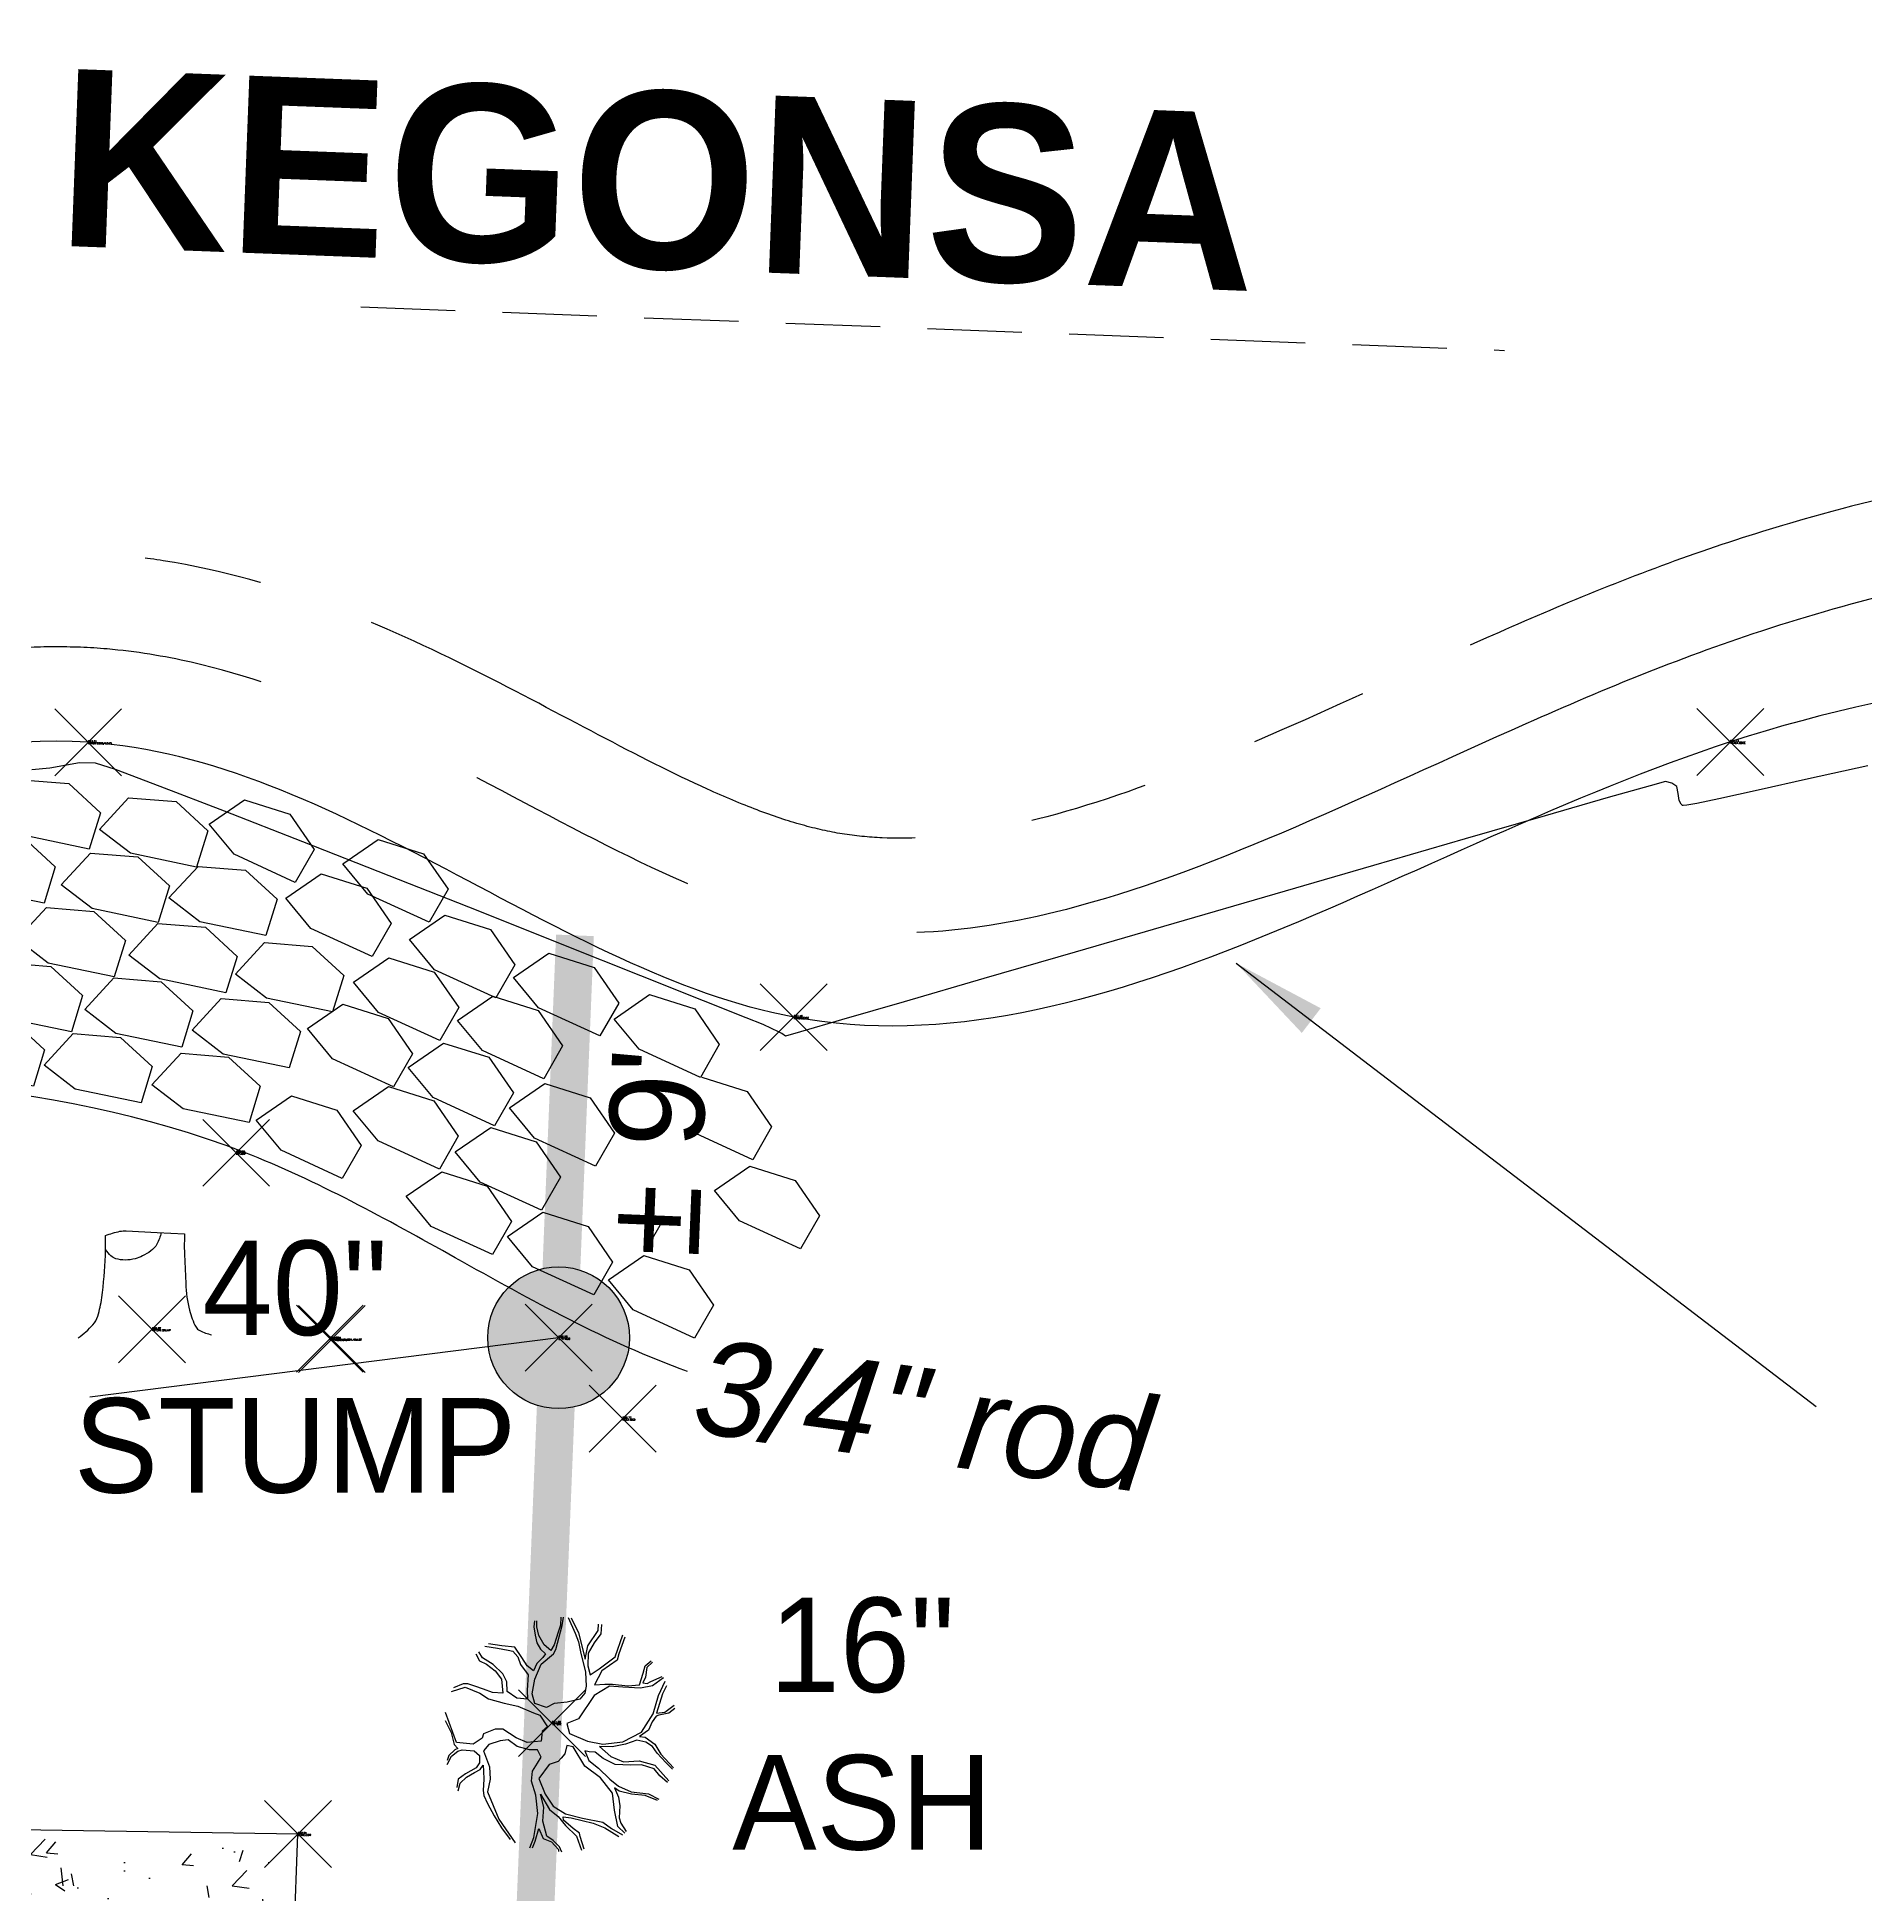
# Model space of a CAD drawing. Header units: feet. Extents: x 855931 to 856750, y 436847 to 437128.
# Drawn here: x 856613.3 to 856651.99, y 436994.18 to 437033.49 of the extents above; entities that cross this region are included whole.
import ezdxf

# ---------------------------------------------------------------- set-up
doc = ezdxf.new("R2010")
doc.units = ezdxf.units.FT
doc.header["$LTSCALE"] = 40
doc.header["$MEASUREMENT"] = 0
doc.linetypes.add('DASHED', pattern=[0.75, 0.5, -0.25])
doc.linetypes.add('PHANTOM', pattern=[2.5, 1.25, -0.25, 0.25, -0.25, 0.25, -0.25])
for name, color, linetype in [('ohw', 5, 'Continuous'), ('points', 7, 'Continuous'), ('rip rap', 7, 'Continuous'), ('Standard', 7, 'Continuous')]:
    doc.layers.add(name, color=color, linetype=linetype)
doc.styles.add('Style1', font='arial.ttf', dxfattribs={"height": 3})
doc.styles.add('Style5', font='counb___.ttf')
doc.dimstyles.get("Standard").update_dxf_attribs({"dimtxt": 0.18, "dimasz": 0.18, "dimexe": 0.18, "dimexo": 0.0625, "dimgap": 0.09, "dimtad": 0, "dimtih": 1, "dimtoh": 1, "dimdec": 4, "dimzin": 0, "dimdsep": 46, "dimtxsty": 'Standard', "dimcen": 0.09, "dimadec": 0, "dimazin": 0, "dimtfac": 1, "dimtdec": 4, "dimtofl": 0, "dimtmove": 0, "dimatfit": 3, "dimfxl": 0, "dimtolj": 1, "dimtzin": 0, "dimarcsym": 0})

# ---------------------------------------------------------------- blocks, each defined once
blk = doc.blocks.new('A$C2DCC2330')
for p, q in [((2.162, 8.435), (2.912, 8.951)), ((2.912, 8.951), (3.871, 8.648)), ((2.69, 7.796), (2.162, 8.435)), ((3.871, 8.648), (4.387, 7.898)), ((0.977, 7.529), (1.726, 8.045)), ((1.726, 8.045), (2.685, 7.742)), ((4.387, 7.898), (3.987, 7.201)), ((4.362, 7.628), (5.111, 8.144)), ((5.111, 8.144), (6.07, 7.841)), ((1.504, 6.89), (0.977, 7.529)), ((2.685, 7.742), (3.202, 6.993)), ((3.987, 7.201), (2.69, 7.796)), ((4.889, 6.989), (4.362, 7.628)), ((6.07, 7.841), (6.587, 7.091)), ((3.176, 6.722), (3.925, 7.238)), ((3.925, 7.238), (4.885, 6.935)), ((6.587, 7.091), (6.186, 6.394)), ((6.49, 6.751), (7.24, 7.268)), ((7.24, 7.268), (8.199, 6.965)), ((0, 6.552), (0.749, 7.068)), ((0.749, 7.068), (1.709, 6.765)), ((2.801, 6.295), (1.504, 6.89)), ((1.709, 6.765), (2.225, 6.015)), ((3.202, 6.993), (2.801, 6.295)), ((3.704, 6.083), (3.176, 6.722)), ((4.885, 6.935), (5.401, 6.186)), ((6.186, 6.394), (4.889, 6.989)), ((7.018, 6.112), (6.49, 6.751)), ((8.199, 6.965), (8.715, 6.215)), ((0.528, 5.913), (0, 6.552)), ((5.44, 5.791), (6.189, 6.307)), ((6.189, 6.307), (7.149, 6.004)), ((1.824, 5.318), (0.528, 5.913)), ((2.225, 6.015), (1.824, 5.318)), ((2.133, 5.729), (2.883, 6.245)), ((2.883, 6.245), (3.842, 5.942)), ((5, 5.488), (3.704, 6.083)), ((3.842, 5.942), (4.358, 5.193)), ((5.401, 6.186), (5, 5.488)), ((8.315, 5.518), (7.018, 6.112)), ((7.149, 6.004), (7.665, 5.255)), ((8.715, 6.215), (8.315, 5.518)), ((2.661, 5.09), (2.133, 5.729)), ((5.968, 5.152), (5.44, 5.791)), ((7.599, 5.009), (8.348, 5.525)), ((8.348, 5.525), (9.307, 5.222)), ((0.968, 4.811), (1.717, 5.327)), ((1.717, 5.327), (2.677, 5.024)), ((4.358, 5.193), (3.958, 4.495)), ((4.275, 4.873), (5.024, 5.389)), ((5.024, 5.389), (5.984, 5.086)), ((7.264, 4.557), (5.968, 5.152)), ((7.665, 5.255), (7.264, 4.557)), ((9.307, 5.222), (9.824, 4.473)), ((1.496, 4.172), (0.968, 4.811)), ((3.958, 4.495), (2.661, 5.09)), ((2.677, 5.024), (3.193, 4.274)), ((4.802, 4.234), (4.275, 4.873)), ((5.984, 5.086), (6.5, 4.337)), ((8.126, 4.37), (7.599, 5.009)), ((3.13, 3.942), (3.879, 4.459)), ((3.879, 4.459), (4.839, 4.155)), ((6.5, 4.337), (6.099, 3.639)), ((6.503, 4.02), (7.252, 4.537)), ((7.252, 4.537), (8.211, 4.233)), ((9.423, 3.775), (8.126, 4.37)), ((9.824, 4.473), (9.423, 3.775)), ((2.793, 3.577), (1.496, 4.172)), ((3.193, 4.274), (2.793, 3.577)), ((3.658, 3.303), (3.13, 3.942)), ((6.099, 3.639), (4.802, 4.234)), ((4.839, 4.155), (5.355, 3.406)), ((7.03, 3.381), (6.503, 4.02)), ((8.211, 4.233), (8.728, 3.484)), ((5.337, 3.102), (6.087, 3.619)), ((6.087, 3.619), (7.046, 3.315)), ((8.613, 3.122), (9.363, 3.639)), ((9.363, 3.639), (10.322, 3.335)), ((2.092, 3.002), (2.841, 3.519)), ((2.841, 3.519), (3.801, 3.215)), ((4.954, 2.708), (3.658, 3.303)), ((3.801, 3.215), (4.317, 2.466)), ((5.355, 3.406), (4.954, 2.708)), ((8.327, 2.786), (7.03, 3.381)), ((7.046, 3.315), (7.562, 2.566)), ((8.728, 3.484), (8.327, 2.786)), ((10.322, 3.335), (10.838, 2.586)), ((2.62, 2.363), (2.092, 3.002)), ((5.865, 2.463), (5.337, 3.102)), ((9.141, 2.483), (8.613, 3.122)), ((3.916, 1.768), (2.62, 2.363)), ((4.317, 2.466), (3.916, 1.768)), ((4.233, 2.147), (4.983, 2.663)), ((4.983, 2.663), (5.942, 2.36)), ((7.162, 1.868), (5.865, 2.463)), ((5.942, 2.36), (6.458, 1.61)), ((7.562, 2.566), (7.162, 1.868)), ((7.456, 2.171), (8.205, 2.688)), ((8.205, 2.688), (9.165, 2.384)), ((10.438, 1.888), (9.141, 2.483)), ((9.165, 2.384), (9.681, 1.635)), ((10.838, 2.586), (10.438, 1.888)), ((4.761, 1.508), (4.233, 2.147)), ((7.984, 1.532), (7.456, 2.171)), ((6.458, 1.61), (6.058, 0.913)), ((6.368, 1.234), (7.117, 1.75)), ((7.117, 1.75), (8.077, 1.447)), ((9.681, 1.635), (9.28, 0.937)), ((6.058, 0.913), (4.761, 1.508)), ((6.896, 0.595), (6.368, 1.234)), ((9.28, 0.937), (7.984, 1.532)), ((8.077, 1.447), (8.593, 0.698)), ((8.192, 0), (6.896, 0.595)), ((8.593, 0.698), (8.192, 0))]:
    blk.add_line(p, q)
blk = doc.blocks.new('A$C0A5943FD')
for p, q in [((0, 1.234), (0.749, 1.75)), ((0.749, 1.75), (1.709, 1.447)), ((0.528, 0.595), (0, 1.234)), ((1.709, 1.447), (2.225, 0.698)), ((1.824, 0), (0.528, 0.595)), ((2.225, 0.698), (1.824, 0))]:
    blk.add_line(p, q)
blk = doc.blocks.new('stump')
for points in [[(-0.003122, -0.000363, 0.052613), (-0.002505, 0.000196, 0.106195), (-0.002299, 0.000557, 0.044862), (-0.002127, 0.00134, 0.020074), (-0.001972, 0.003121, 0.011675), (-0.001964, 0.003464, 0.007866), (-0.001972, 0.003974)], [(-0.001972, 0.003974, -0.027668), (-0.001357, 0.004149, -0.067978), (-0.001096, 0.004172), (0.000218, 0.004105), (0.001371, 0.004041)], [(0.000383, 0.004096, -0.082864), (0.000207, 0.003606, -0.111324), (-0.000053, 0.003316, -0.039313), (-0.000405, 0.003106, -0.049197), (-0.000711, 0.00299, -0.066002), (-0.001135, 0.002934, -0.070187), (-0.001533, 0.00299, -0.114859), (-0.00174, 0.003106, -0.075938), (-0.001965, 0.003382)], [(0.001371, 0.004041, 0.004334), (0.001366, 0.003478, 0.008344), (0.001371, 0.003185), (0.001424, 0.001936, 0.046252), (0.001585, 0.000805, 0.069625), (0.001863, 0.000097, 0.149725), (0.002017, -0.00005, 0.058523), (0.00252, -0.000232)]]:
    blk.add_lwpolyline(points, format="xyb")
blk = doc.blocks.new('cg_t10')
for points in [[(-0.028, 0.1206), (-0.0285, 0.114), (-0.0271, 0.1053), (-0.0252, 0.0971), (-0.0214, 0.0905), (-0.0161, 0.0854), (-0.019, 0.0818), (-0.0252, 0.0752), (-0.029, 0.0676), (-0.0357, 0.0727), (-0.0414, 0.0818), (-0.0485, 0.0926), (-0.0623, 0.0941), (-0.0766, 0.0961)], [(0.0077, 0.1239), (0.0153, 0.1074), (0.0186, 0.0982), (0.021, 0.0875), (0.0262, 0.066), (0.0267, 0.0513), (0.0253, 0.0441), (0.02, 0.0375), (0.0067, 0.0344), (-0.0071, 0.0329), (-0.0152, 0.0288), (-0.0276, 0.0329), (-0.0304, 0.0431), (-0.0276, 0.0589), (-0.0209, 0.0747), (-0.0076, 0.0854), (-0.0052, 0.09), (0.0015, 0.1155), (0.0029, 0.1242)], [(0, 0.1242), (-0.0004, 0.116), (-0.0028, 0.1084), (-0.0071, 0.0951), (-0.0104, 0.089), (-0.0176, 0.0951), (-0.0233, 0.1048), (-0.0252, 0.114), (-0.0252, 0.1206)], [(0.011, 0.1237), (0.0186, 0.1079), (0.0258, 0.0798), (0.0286, 0.0941), (0.0396, 0.1104), (0.04, 0.117)], [(0.0429, 0.1165), (0.0424, 0.1068), (0.0353, 0.0971), (0.0291, 0.0864), (0.0286, 0.0727), (0.031, 0.0635), (0.0405, 0.0696), (0.0576, 0.0824), (0.0657, 0.1058)], [(0.0676, 0.1033), (0.0614, 0.0854), (0.0595, 0.0788), (0.0434, 0.0676), (0.0358, 0.0528), (0.0467, 0.0533), (0.0548, 0.0533), (0.071, 0.0518), (0.0833, 0.0528), (0.0872, 0.065), (0.0891, 0.0727), (0.0957, 0.0783)], [(-0.0899, 0.0854), (-0.0861, 0.0783), (-0.0785, 0.0747), (-0.0695, 0.0676), (-0.0628, 0.0589), (-0.0614, 0.0441), (-0.0723, 0.0446), (-0.0818, 0.0482), (-0.0909, 0.0513), (-0.0985, 0.0538), (-0.1032, 0.0538), (-0.1137, 0.0497)], [(-0.0804, 0.0936), (-0.0671, 0.0915), (-0.0556, 0.0895), (-0.0509, 0.0885), (-0.0456, 0.0824), (-0.0428, 0.0742), (-0.0347, 0.0635), (-0.0357, 0.0472), (-0.0352, 0.0375), (-0.0466, 0.0385), (-0.0566, 0.0456), (-0.0571, 0.0558), (-0.0614, 0.0645), (-0.0714, 0.0742), (-0.0828, 0.0813), (-0.0866, 0.0875)], [(0.1087, 0.06), (0.0971, 0.0518), (0.0843, 0.0492), (0.0657, 0.0502), (0.0514, 0.0513), (0.0353, 0.0416), (0.0186, 0.0166), (0.0062, 0.012), (0.0091, 0.0013), (0.0281, -0.0069), (0.0443, -0.01), (0.0657, -0.0074), (0.0853, 0.0028), (0.0976, 0.0222), (0.1033, 0.0416), (0.1105, 0.0566)], [(0.0971, 0.0767), (0.091, 0.0711), (0.0895, 0.0609), (0.0867, 0.0548), (0.0914, 0.0543), (0.0952, 0.0564), (0.1071, 0.0614)], [(-0.1155, 0.0457), (-0.1013, 0.0502), (-0.0856, 0.0441), (-0.0766, 0.038), (-0.0599, 0.0334), (-0.0456, 0.0303), (-0.029, 0.0232), (-0.0223, 0.0207), (-0.0142, 0.0084), (-0.0199, 0.0033), (-0.0209, -0.0069), (-0.0209, -0.0069), (-0.0357, -0.0084), (-0.0471, -0.0033), (-0.0614, 0.0059), (-0.0695, 0.0059), (-0.0818, 0.0008), (-0.0833, -0.0038), (-0.0928, -0.01), (-0.1104, -0.0084), (-0.1142, 0.0023), (-0.122, 0.0234)], [(0.1119, 0.0518), (0.1076, 0.0431), (0.1014, 0.0227), (0.11, 0.0237), (0.12, 0.0314)], [(0.1205, 0.0278), (0.1143, 0.0227), (0.1038, 0.0207), (0.101, 0.0196), (0.0967, 0.0135), (0.0929, 0.0048), (0.0833, -0.0018), (0.0891, -0.0028), (0.0995, -0.01), (0.1057, -0.0207), (0.1191, -0.0349)], [(-0.1223, 0.015), (-0.1161, 0.0023), (-0.1128, -0.0105), (-0.109, -0.0145), (-0.1123, -0.0161), (-0.1185, -0.0222), (-0.1204, -0.0273)], [(-0.1204, -0.0314), (-0.1156, -0.0227), (-0.109, -0.0176), (-0.1042, -0.0161), (-0.0918, -0.0171), (-0.0861, -0.0222), (-0.0861, -0.0298), (-0.0894, -0.0349), (-0.1009, -0.0416), (-0.1085, -0.0472), (-0.1099, -0.0559)], [(-0.0327, -0.1198), (-0.0285, -0.1089), (-0.0242, -0.0834), (-0.0266, -0.064), (-0.0309, -0.0492), (-0.0299, -0.0385), (-0.0247, -0.0303), (-0.0209, -0.0237), (-0.0247, -0.0161), (-0.0333, -0.0161), (-0.0461, -0.0125), (-0.0556, -0.0054), (-0.0642, -0.0064), (-0.0761, -0.0105), (-0.0818, -0.0171), (-0.0756, -0.0339), (-0.0747, -0.0472), (-0.0775, -0.0604), (-0.0656, -0.0895), (-0.0482, -0.1145)], [(0.0677, -0.1041), (0.0605, -0.0972), (0.0567, -0.0798), (0.0548, -0.062), (0.0419, -0.0457), (0.0253, -0.0334), (0.0129, -0.013), (0.0062, -0.0115), (0.0043, -0.0202), (0.0005, -0.0247), (-0.0028, -0.0283), (-0.0123, -0.0314), (-0.0233, -0.0462), (-0.0166, -0.063), (-0.008, -0.0757), (0.0048, -0.0839), (0.0229, -0.0885), (0.0443, -0.0926), (0.0538, -0.0992), (0.0651, -0.1058)], [(0.1129, -0.0507), (0.1048, -0.0436), (0.0986, -0.036), (0.0853, -0.0319), (0.0738, -0.0324), (0.0576, -0.0314), (0.0448, -0.0253), (0.0362, -0.0186), (0.03, -0.0181), (0.0253, -0.0171), (0.0296, -0.0273), (0.04, -0.0354), (0.0519, -0.0472), (0.061, -0.0543), (0.0743, -0.0604), (0.0929, -0.0625), (0.1038, -0.0681)], [(0.1181, -0.0365), (0.111, -0.0293), (0.1019, -0.0196), (0.0971, -0.0125), (0.09, -0.0079), (0.0805, -0.0059), (0.0686, -0.01), (0.0543, -0.013), (0.041, -0.0125), (0.0529, -0.0232), (0.0662, -0.0288), (0.0829, -0.0278), (0.0995, -0.0324), (0.1143, -0.0487)], [(-0.1085, -0.0594), (-0.1066, -0.0513), (-0.0999, -0.0451), (-0.0913, -0.04), (-0.0852, -0.037), (-0.0823, -0.0324), (-0.0818, -0.0385), (-0.0814, -0.0472), (-0.0823, -0.0589), (-0.0814, -0.0645), (-0.0775, -0.0727), (-0.0704, -0.0859), (-0.0628, -0.0987), (-0.0537, -0.1109)], [(0.1024, -0.0696), (0.0891, -0.0645), (0.0748, -0.063), (0.0619, -0.0599), (0.0567, -0.0564), (0.061, -0.066), (0.0624, -0.0752), (0.0619, -0.088), (0.0634, -0.0936), (0.0691, -0.1023)], [(0.001, -0.1242), (-0.0014, -0.1186), (-0.008, -0.112), (-0.0147, -0.1074), (-0.019, -0.0916), (-0.018, -0.0768), (-0.0214, -0.063), (-0.0119, -0.0793), (-0.0028, -0.0864), (0.0048, -0.0961), (0.0167, -0.1074), (0.0219, -0.1221)], [(0.0248, -0.1211), (0.0205, -0.1079), (0.0196, -0.1043), (0.0129, -0.0992), (0.0029, -0.0905), (0.0024, -0.087), (0.011, -0.088), (0.0343, -0.0936), (0.0467, -0.0987), (0.0614, -0.1079)], [(-0.0299, -0.1196), (-0.0271, -0.1125), (-0.0233, -0.0992), (-0.0185, -0.1099), (-0.0099, -0.1135), (-0.0023, -0.1216), (-0.0023, -0.1237)]]:
    blk.add_lwpolyline(points)

msp = doc.modelspace()

# ---------------------------------------------------------------- hatches: boundary and pattern name
h = msp.add_hatch(color=256)
edge = h.paths.add_edge_path()
edge.add_arc((856624.33, 437005.971), 1.5, 0, 360)
h = msp.add_hatch()
h.set_pattern_fill('AR-CONC', color=256, scale=0.4, style=0)
h.set_pattern_definition([(50, (0, 0), (2.8690407304, -0.25100854), [0.3, -3.3]), (355, (0, 0), (-0.555005334, 3.008768535), [0.24, -2.64]), (100.4514, (0.239, -0.021), (2.314037527, 2.757758168), [0.25496076, -2.804568448]), (46.1842, (0, 0.8), (4.268964195, -0.662076057), [0.45, -4.95]), (96.6356, (0.3557, 0.745), (3.738650822, 3.896471484), [0.382441152, -4.206852]), (351.1842, (0, 0.8), (3.73864778, 3.896474404), [0.36, -3.96]), (21, (0.4, 0.6), (2.3876282085, -1.6104755627), [0.3, -3.3]), (326, (0.4, 0.6), (0.973261328, 2.90060018), [0.24, -2.64]), (71.4514, (0.599, 0.4658), (3.360890514, 1.290121987), [0.25496076, -2.804568448]), (37.5, (0, 0), (0.0486394213, 1.3315754153), [0, -2.608, 0, -2.68, 0, -2.65]), (7.5, (0, 0), (1.0522781498, 1.5776468475), [0, -1.528, 0, -2.548, 0, -1.01]), (327.5, (-0.892, 0), (2.1352897447, -0.0902194869), [0, -1, 0, -3.12, 0, -4.14]), (317.5, (-1.292, 0), (2.3327446774, 0.4004199293), [0, -1.3, 0, -2.072, 0, -2.94])])
h.paths.add_polyline_path([(856618.069, 436974.889), (856618.815, 436995.469), (856594.44, 436995.827), (856593.902, 436979.119), (856597.386, 436979.007), (856597.204, 436973.363), (856596.205, 436973.395), (856595.025, 436942.151), (856591.185, 436937.928), (856594.572, 436937.7), (856594.57, 436937.673), (856598.605, 436937.419), (856598.603, 436937.325), (856599.877, 436937.197), (856597.763, 436942.12), (856599.299, 436975.227)])
h.paths.add_polyline_path([(856599.472, 436987.638), (856613.903, 436987.638), (856613.903, 436983.034), (856599.472, 436983.034)], flags=24)

# ---------------------------------------------------------------- linework, layer by layer
at = {"linetype": 'DASHED', "ltscale": 0.1}
msp.add_line((856620.145, 437027.785), (856644.348, 437026.865), dxfattribs=at)
for p, q in [((856621.177, 437014.398), (856621.926, 437014.914)), ((856621.926, 437014.914), (856622.886, 437014.611)), ((856622.886, 437014.611), (856623.402, 437013.861)), ((856619.991, 437013.492), (856620.741, 437014.009)), ((856620.741, 437014.009), (856621.7, 437013.705)), ((856621.705, 437013.759), (856621.177, 437014.398)), ((856623.377, 437013.591), (856624.126, 437014.107)), ((856624.126, 437014.107), (856625.085, 437013.804)), ((856621.7, 437013.705), (856622.216, 437012.956)), ((856623.001, 437013.164), (856621.705, 437013.759)), ((856623.402, 437013.861), (856623.001, 437013.164)), ((856625.085, 437013.804), (856625.602, 437013.054)), ((856620.519, 437012.853), (856619.991, 437013.492)), ((856623.904, 437012.952), (856623.377, 437013.591)), ((856625.505, 437012.714), (856626.255, 437013.231)), ((856626.255, 437013.231), (856627.214, 437012.928)), ((856619.015, 437012.515), (856619.764, 437013.031)), ((856619.764, 437013.031), (856620.724, 437012.728)), ((856621.816, 437012.258), (856620.519, 437012.853)), ((856622.216, 437012.956), (856621.816, 437012.258)), ((856622.191, 437012.685), (856622.94, 437013.202)), ((856622.94, 437013.202), (856623.9, 437012.898)), ((856623.9, 437012.898), (856624.416, 437012.149)), ((856625.201, 437012.357), (856623.904, 437012.952)), ((856625.602, 437013.054), (856625.201, 437012.357)), ((856627.214, 437012.928), (856627.73, 437012.178)), ((856619.543, 437011.876), (856619.015, 437012.515)), ((856620.724, 437012.728), (856621.24, 437011.978)), ((856622.719, 437012.046), (856622.191, 437012.685)), ((856626.033, 437012.076), (856625.505, 437012.714)), ((856621.148, 437011.692), (856621.898, 437012.208)), ((856621.898, 437012.208), (856622.857, 437011.905)), ((856624.015, 437011.451), (856622.719, 437012.046)), ((856624.416, 437012.149), (856624.015, 437011.451)), ((856627.33, 437011.481), (856626.033, 437012.076)), ((856627.73, 437012.178), (856627.33, 437011.481)), ((856620.839, 437011.281), (856619.543, 437011.876)), ((856621.24, 437011.978), (856620.839, 437011.281)), ((856621.676, 437011.053), (856621.148, 437011.692)), ((856622.857, 437011.905), (856623.373, 437011.156)), ((856619.983, 437010.774), (856620.732, 437011.29)), ((856620.732, 437011.29), (856621.692, 437010.987)), ((856623.29, 437010.836), (856624.039, 437011.352)), ((856624.039, 437011.352), (856624.998, 437011.049)), ((856627.363, 437011.488), (856628.322, 437011.185)), ((856622.973, 437010.458), (856621.676, 437011.053)), ((856621.692, 437010.987), (856622.208, 437010.238)), ((856623.373, 437011.156), (856622.973, 437010.458)), ((856624.998, 437011.049), (856625.515, 437010.3)), ((856628.322, 437011.185), (856628.838, 437010.436)), ((856620.511, 437010.135), (856619.983, 437010.774)), ((856623.817, 437010.197), (856623.29, 437010.836)), ((856621.807, 437009.54), (856620.511, 437010.135)), ((856622.208, 437010.238), (856621.807, 437009.54)), ((856622.145, 437009.905), (856622.894, 437010.422)), ((856622.894, 437010.422), (856623.854, 437010.118)), ((856625.114, 437009.602), (856623.817, 437010.197)), ((856623.854, 437010.118), (856624.37, 437009.369)), ((856625.515, 437010.3), (856625.114, 437009.602)), ((856628.438, 437009.738), (856627.141, 437010.333)), ((856628.838, 437010.436), (856628.438, 437009.738)), ((856622.672, 437009.266), (856622.145, 437009.905)), ((856621.107, 437008.965), (856621.856, 437009.482)), ((856621.856, 437009.482), (856622.816, 437009.178)), ((856624.37, 437009.369), (856623.969, 437008.671)), ((856627.628, 437009.085), (856628.377, 437009.602)), ((856628.377, 437009.602), (856629.337, 437009.298)), ((856629.337, 437009.298), (856629.853, 437008.549)), ((856621.635, 437008.326), (856621.107, 437008.965)), ((856623.969, 437008.671), (856622.672, 437009.266)), ((856622.816, 437009.178), (856623.332, 437008.429)), ((856628.156, 437008.446), (856627.628, 437009.085)), ((856623.248, 437008.11), (856623.998, 437008.626)), ((856623.998, 437008.626), (856624.957, 437008.323)), ((856626.577, 437008.529), (856626.177, 437007.831)), ((856629.853, 437008.549), (856629.452, 437007.851)), ((856622.931, 437007.731), (856621.635, 437008.326)), ((856623.332, 437008.429), (856622.931, 437007.731)), ((856624.957, 437008.323), (856625.473, 437007.573)), ((856629.452, 437007.851), (856628.156, 437008.446)), ((856623.776, 437007.471), (856623.248, 437008.11)), ((856625.073, 437006.876), (856623.776, 437007.471)), ((856625.473, 437007.573), (856625.073, 437006.876)), ((856625.383, 437007.197), (856626.132, 437007.713)), ((856626.132, 437007.713), (856627.092, 437007.41)), ((856627.092, 437007.41), (856627.608, 437006.661)), ((856625.91, 437006.558), (856625.383, 437007.197)), ((856627.207, 437005.963), (856625.91, 437006.558)), ((856627.608, 437006.661), (856627.207, 437005.963))]:
    msp.add_line(p, q)
at = {"linetype": 'DASHED', "ltscale": 0.5}
msp.add_line((856624.33, 437005.971), (856567.823, 436998.806), dxfattribs=at)
at = {"color": 252}
for p, q in [((856618.815, 436995.469), (856594.44, 436995.827)), ((856618.069, 436974.889), (856618.815, 436995.469))]:
    msp.add_line(p, q, dxfattribs=at)
at = {"const_width": 0.8}
msp.add_lwpolyline([(856568.283, 437017.41), (856567.823, 436998.806), (856565.478, 436904.046), (856619.977, 436898.923), (856624.33, 437005.971), (856624.676, 437014.486)], dxfattribs=at)
msp.add_circle((856624.33, 437005.971), 1.5)
at = {"linetype": 'PHANTOM', "ltscale": 0.25}
msp.add_open_spline([(856705.448, 437024.179), (856673.353, 437023.997), (856672.838, 437024.032), (856671.274, 437024.154), (856670.203, 437024.259), (856667.868, 437024.487), (856666.594, 437024.611), (856664.393, 437024.764), (856663.481, 437024.81), (856661.841, 437024.842), (856661.121, 437024.838), (856659.686, 437024.791), (856658.968, 437024.749), (856656.816, 437024.564), (856655.383, 437024.362), (856652.853, 437023.864), (856651.755, 437023.599), (856649.897, 437023.068), (856649.136, 437022.826), (856647.618, 437022.294), (856646.864, 437022.006), (856645.393, 437021.405), (856644.672, 437021.094), (856642.549, 437020.152), (856641.186, 437019.517), (856638.575, 437018.364), (856637.326, 437017.849), (856634.982, 437017.051), (856633.893, 437016.772), (856632.292, 437016.554), (856631.72, 437016.524), (856630.889, 437016.562), (856630.607, 437016.59), (856630.056, 437016.679), (856629.781, 437016.739), (856629.182, 437016.907), (856628.863, 437017.014), (856628.196, 437017.266), (856627.845, 437017.414), (856626.761, 437017.906), (856625.987, 437018.301), (856624.354, 437019.159), (856623.489, 437019.626), (856621.611, 437020.568), (856620.595, 437021.042), (856618.405, 437021.867), (856617.231, 437022.215), (856615.607, 437022.471), (856615.242, 437022.516), (856614.495, 437022.576), (856614.124, 437022.59), (856613.032, 437022.593), (856612.343, 437022.545), (856611.027, 437022.399), (856610.401, 437022.301), (856609.214, 437022.096), (856608.649, 437021.988), (856607.301, 437021.738), (856606.565, 437021.612), (856605.546, 437021.504), (856605.207, 437021.482), (856604.683, 437021.478), (856604.478, 437021.486), (856604.119, 437021.518), (856603.968, 437021.539), (856603.63, 437021.606), (856603.446, 437021.651), (856602.865, 437021.819), (856602.425, 437021.979), (856601.459, 437022.376), (856600.927, 437022.615), (856599.92, 437023.063), (856599.464, 437023.265), (856598.651, 437023.601), (856598.312, 437023.736), (856597.461, 437024.046), (856596.949, 437024.211), (856595.933, 437024.492), (856595.425, 437024.611), (856593.904, 437024.911), (856592.894, 437025.032), (856590.896, 437025.15), (856589.907, 437025.146), (856586.984, 437024.998), (856585.088, 437024.717), (856581.398, 437024.01), (856579.602, 437023.582), (856576.667, 437022.885), (856575.5, 437022.609), (856573.511, 437022.181), (856572.677, 437022.015), (856571.216, 437021.764), (856570.584, 437021.671), (856569.312, 437021.514), (856568.676, 437021.451), (856566.765, 437021.305), (856565.489, 437021.265), (856561.642, 437021.291), (856559.056, 437021.507), (856552.464, 437022.389), (856548.424, 437023.235), (856542.768, 437024.485), (856541.213, 437024.834), (856538.561, 437025.416), (856537.466, 437025.651), (856535.306, 437026.104), (856534.238, 437026.326), (856530.785, 437027.068), (856528.46, 437027.606), (856526.222, 437028.266)], degree=3, knots=[0, 0, 0, 0, 1.645532, 1.645532, 4.936595, 4.936595, 8.653512, 8.653512, 11.19955, 11.19955, 13.160283, 13.160283, 15.121016, 15.121016, 19.042482, 19.042482, 22.063591, 22.063591, 24.166002, 24.166002, 26.268412, 26.268412, 28.370822, 28.370822, 32.575643, 32.575643, 36.780464, 36.780464, 40.985284, 40.985284, 43.58511, 43.58511, 44.986657, 44.986657, 46.388203, 46.388203, 47.789749, 47.789749, 49.191295, 49.191295, 51.940415, 51.940415, 54.689535, 54.689535, 57.564345, 57.564345, 60.439155, 60.439155, 61.254537, 61.254537, 62.069919, 62.069919, 63.700682, 63.700682, 65.331446, 65.331446, 66.962209, 66.962209, 69.460863, 69.460863, 70.873528, 70.873528, 71.903081, 71.903081, 72.839208, 72.839208, 73.775336, 73.775336, 75.598945, 75.598945, 77.422555, 77.422555, 78.795148, 78.795148, 79.716315, 79.716315, 81.005449, 81.005449, 82.294583, 82.294583, 84.872851, 84.872851, 87.451119, 87.451119, 92.607655, 92.607655, 97.764191, 97.764191, 101.283243, 101.283243, 103.908766, 103.908766, 105.979988, 105.979988, 108.051209, 108.051209, 112.193653, 112.193653, 120.47854, 120.47854, 133.08489, 133.08489, 137.824054, 137.824054, 141.109207, 141.109207, 144.394361, 144.394361, 151.874604, 151.874604, 151.874604, 151.874604], dxfattribs=at)
at = {"linetype": 'PHANTOM', "ltscale": 0.5}
msp.add_open_spline([(856705.478, 437022.456), (856673.239, 437022.041), (856672.718, 437022.036), (856671.149, 437022.158), (856670.089, 437022.261), (856667.633, 437022.501), (856666.228, 437022.638), (856663.801, 437022.794), (856662.787, 437022.836), (856660.746, 437022.837), (856659.727, 437022.798), (856656.673, 437022.558), (856654.642, 437022.234), (856651.61, 437021.49), (856650.603, 437021.199), (856648.732, 437020.575), (856647.865, 437020.251), (856646.16, 437019.561), (856645.319, 437019.195), (856642.826, 437018.082), (856641.203, 437017.32), (856638.055, 437015.984), (856636.529, 437015.412), (856633.965, 437014.749), (856632.899, 437014.576), (856631.367, 437014.53), (856630.866, 437014.55), (856629.967, 437014.658), (856629.57, 437014.733), (856628.748, 437014.945), (856628.326, 437015.081), (856626.706, 437015.686), (856625.444, 437016.325), (856622.8, 437017.718), (856621.417, 437018.471), (856618.872, 437019.583), (856617.747, 437019.995), (856615.979, 437020.396), (856615.385, 437020.494), (856614.4, 437020.579), (856614.019, 437020.593), (856613.274, 437020.589), (856612.907, 437020.572), (856611.821, 437020.489), (856611.118, 437020.389), (856609.369, 437020.099), (856608.352, 437019.888), (856606.441, 437019.573), (856605.548, 437019.471), (856604.472, 437019.483), (856604.212, 437019.498), (856603.757, 437019.548), (856603.558, 437019.58), (856603.146, 437019.665), (856602.935, 437019.717), (856602.287, 437019.903), (856601.836, 437020.064), (856600.589, 437020.564), (856599.764, 437020.949), (856598.417, 437021.536), (856597.93, 437021.741), (856597.087, 437022.056), (856596.739, 437022.175), (856596.046, 437022.389), (856595.698, 437022.484), (856594.655, 437022.738), (856593.957, 437022.865), (856591.865, 437023.136), (856590.472, 437023.17), (856587.705, 437023.035), (856586.331, 437022.867), (856582.532, 437022.237), (856580.129, 437021.65), (856576.344, 437020.754), (856574.936, 437020.428), (856572.743, 437019.994), (856571.945, 437019.853), (856570.359, 437019.621), (856569.567, 437019.528), (856567.191, 437019.315), (856565.608, 437019.259), (856560.856, 437019.307), (856557.683, 437019.627), (856551.609, 437020.56), (856548.711, 437021.142), (856544.015, 437022.156), (856542.225, 437022.559), (856539.272, 437023.214), (856538.111, 437023.468), (856535.792, 437023.96), (856534.64, 437024.199), (856531.211, 437024.926), (856528.962, 437025.426), (856526.394, 437026.134), (856526.024, 437026.24), (856525.656, 437026.348)], degree=3, knots=[0, 0, 0, 0, 1.610672, 1.610672, 4.832017, 4.832017, 8.989525, 8.989525, 11.917752, 11.917752, 14.845979, 14.845979, 20.702432, 20.702432, 23.622989, 23.622989, 26.141689, 26.141689, 28.660389, 28.660389, 33.697789, 33.697789, 38.735188, 38.735188, 42.583515, 42.583515, 44.514682, 44.514682, 46.107901, 46.107901, 47.701119, 47.701119, 52.071162, 52.071162, 56.441205, 56.441205, 59.639779, 59.639779, 61.196497, 61.196497, 62.161945, 62.161945, 63.127393, 63.127393, 65.058289, 65.058289, 68.078566, 68.078566, 71.098843, 71.098843, 72.100258, 72.100258, 72.921282, 72.921282, 73.742306, 73.742306, 75.384354, 75.384354, 78.107848, 78.107848, 79.570079, 79.570079, 80.548755, 80.548755, 81.527432, 81.527432, 83.484786, 83.484786, 87.399494, 87.399494, 91.314201, 91.314201, 98.307264, 98.307264, 102.527149, 102.527149, 104.987408, 104.987408, 107.447666, 107.447666, 112.368184, 112.368184, 122.209218, 122.209218, 131.128732, 131.128732, 136.596785, 136.596785, 140.118679, 140.118679, 143.640572, 143.640572, 150.684359, 150.684359, 151.874604, 151.874604, 151.874604, 151.874604], dxfattribs=at)
at = {"start_tangent": (-0.998606, 0.052788), "end_tangent": (-0.95911, 0.283033)}
msp.add_spline([(856705.478, 437020.494), (856673.649, 437019.976), (856649.124, 437018.579), (856629.305, 437012.755), (856614.374, 437018.571), (856603.424, 437017.579), (856596.369, 437020.185), (856571.728, 437017.801), (856537.009, 437021.657), (856525.09, 437024.43)], degree=3, dxfattribs=at)
at = {"layer": 'ohw', "color": 5, "elevation": 843.5, "flags": 128}
msp.add_lwpolyline([(856652.034, 437018.075), (856650.781, 437017.8), (856649.713, 437017.562), (856648.879, 437017.377), (856648.415, 437017.278), (856648.201, 437017.239), (856648.128, 437017.231), (856648.114, 437017.232), (856648.083, 437017.26), (856648.045, 437017.34), (856648.024, 437017.488), (856647.992, 437017.636), (856647.884, 437017.71), (856647.755, 437017.742), (856647.425, 437017.653), (856646.541, 437017.401), (856645.204, 437017.016), (856643.516, 437016.528), (856641.576, 437015.966), (856639.487, 437015.36), (856637.348, 437014.739), (856635.261, 437014.133), (856633.326, 437013.57), (856631.646, 437013.082), (856630.319, 437012.697), (856629.448, 437012.444), (856629.134, 437012.353), (856629.052, 437012.409), (856628.984, 437012.444), (856628.838, 437012.517), (856628.661, 437012.598), (856628.302, 437012.743), (856627.399, 437013.104), (856626.073, 437013.633), (856624.442, 437014.282), (856622.626, 437015.002), (856620.745, 437015.746), (856618.917, 437016.465), (856617.262, 437017.111), (856615.901, 437017.637), (856614.951, 437017.994), (856614.532, 437018.133), (856614.193, 437018.139), (856613.915, 437018.085), (856613.567, 437018.026), (856613.184, 437017.988)], dxfattribs=at)
at = {"layer": 'points', "linetype": 'Continuous'}
for points in [[(856615.081, 437019.278), (856613.667, 437017.864)], [(856615.081, 437017.864), (856613.667, 437019.278)], [(856649.831, 437019.286), (856648.417, 437017.872)], [(856649.831, 437017.872), (856648.417, 437019.286)], [(856630.012, 437013.462), (856628.598, 437012.048)], [(856630.012, 437012.048), (856628.598, 437013.462)], [(856618.214, 437010.592), (856616.8, 437009.178)], [(856618.214, 437009.178), (856616.8, 437010.592)], [(856616.434, 437006.856), (856615.02, 437005.442)], [(856616.434, 437005.442), (856615.02, 437006.856)], [(856620.197, 437006.659), (856618.783, 437005.245)], [(856620.197, 437005.245), (856618.783, 437006.659)], [(856620.24, 437006.652), (856618.826, 437005.238)], [(856620.24, 437005.238), (856618.826, 437006.652)], [(856625.037, 437006.678), (856623.623, 437005.264)], [(856625.037, 437005.264), (856623.623, 437006.678)], [(856626.392, 437004.965), (856624.978, 437003.551)], [(856626.392, 437003.551), (856624.978, 437004.965)], [(856624.897, 436998.523), (856623.483, 436997.109)], [(856624.897, 436997.109), (856623.483, 436998.523)], [(856619.522, 436996.176), (856618.108, 436994.762)], [(856619.522, 436994.762), (856618.108, 436996.176)]]:
    msp.add_lwpolyline(points, dxfattribs=at)
at = {"layer": 'rip rap', "start_tangent": (-0.94184, 0.336063), "end_tangent": (-0.99967, 0.025695)}
msp.add_spline([(856627.061, 437005.258), (856622.144, 437007.663), (856617.686, 437009.89), (856604.277, 437011.729), (856598.383, 437011.978)], degree=3, dxfattribs=at)

# ---------------------------------------------------------------- block references
for name, p, xscale, yscale, zscale in [('stump', (856615.727, 437006.149), 500, 500, 500), ('cg_t10', (856624.377, 436997.571), 20, 20, 40)]:
    msp.add_blockref(name, p, dxfattribs=dict(xscale=xscale, yscale=yscale, zscale=zscale))
at = {"layer": 'rip rap', "rotation": 12.86898029767972}
msp.add_blockref('A$C2DCC2330', (856609.793, 437008.701), dxfattribs=at)
at = {"layer": 'rip rap'}
for p in [(856616.934, 437015.606), (856619.765, 437014.766), (856618.56, 437014.036), (856617.929, 437009.343)]:
    msp.add_blockref('A$C0A5943FD', p, dxfattribs=at)

# ---------------------------------------------------------------- texts
for s, insert, char_height, attachment_point, rotation, style in [('LAKE ^I^IKEGONSA', (856617.447, 437028.886), 3.75, 8, 357.8229, 'Style5'), ("± 9'", (856625.379, 437009.931), 2, 2, 87.6716, 'Style1'), ('{\\fArial|b0|i1|c0|p34;3/4" rod}', (856632.184, 437005.321), 2, 2, 352.3152, 'Style1')]:
    msp.add_mtext(s, dxfattribs=dict(insert=insert, char_height=char_height, attachment_point=attachment_point, rotation=rotation, style=style))
at = {"color": 250, "char_height": 2, "attachment_point": 8}
for s, insert in [('{\\C7;40"\\PSTUMP}', (856618.754, 437002.664)), ('{\\C7;16"\\PASH}', (856630.755, 436995.111))]:
    msp.add_mtext(s, dxfattribs=dict(at, insert=insert))
at = {"layer": 'points', "color": 3, "char_height": 0.04, "attachment_point": 1, "style": 'Style1'}
for s, insert, width in [('\\Ftxt.shx;\\W1.0000000000;\\T1.0000000000;\\o\\lWATER.EDGE/LEVEL', (856614.374, 437018.57), 20.4), ('\\Ftxt.shx;\\W1.0000000000;\\T1.0000000000;\\o\\lWATER.EDGE', (856649.124, 437018.578), 12.8), ('\\Ftxt.shx;\\W1.0000000000;\\T1.0000000000;\\o\\lWATER.EDGE', (856629.305, 437012.754), 12.8), ('\\Ftxt.shx;\\W1.0000000000;\\T1.0000000000;\\o\\lRIP.RAP', (856617.507, 437009.884), 8.4), ('\\Ftxt.shx;\\W1.0000000000;\\T1.0000000000;\\o\\l40"OAK.STUMP', (856615.727, 437006.148), 14.2), ('\\Ftxt.shx;\\W1.0000000000;\\T1.0000000000;\\o\\lELEVATION.CHECK.ADJUST', (856619.49, 437005.951), 26), ("\\Ftxt.shx;\\W1.0000000000;\\T1.0000000000;\\o\\lSPK.2'E.STUMP", (856619.533, 437005.944), 14.6), ('\\Ftxt.shx;\\W1.0000000000;\\T1.0000000000;\\o\\l3/4"ROD', (856624.33, 437005.97), 9.2), ('\\Ftxt.shx;\\W1.0000000000;\\T1.0000000000;\\o\\lROCK.BED', (856625.685, 437004.257), 10), ('\\Ftxt.shx;\\W1.0000000000;\\T1.0000000000;\\o\\l16"OAK', (856624.19, 436997.815), 7.6), ('\\Ftxt.shx;\\W1.0000000000;\\T1.0000000000;\\o\\lCONC.COR', (856618.815, 436995.468), 10)]:
    msp.add_mtext(s, dxfattribs=dict(at, insert=insert, width=width))
at = {"layer": 'points', "color": 1, "char_height": 0.04, "attachment_point": 7, "style": 'Style1'}
for s, insert, width in [('\\Ftxt.shx;\\W1.0000000000;\\T1.0000000000;\\o\\l843.21', (856614.374, 437018.571), 7.2), ('\\Ftxt.shx;\\W1.0000000000;\\T1.0000000000;\\o\\l843.11', (856649.124, 437018.579), 6.8), ('\\Ftxt.shx;\\W1.0000000000;\\T1.0000000000;\\o\\l843.19', (856629.305, 437012.755), 7.2), ('\\Ftxt.shx;\\W1.0000000000;\\T1.0000000000;\\o\\l848.89', (856617.507, 437009.885), 7.6), ('\\Ftxt.shx;\\W1.0000000000;\\T1.0000000000;\\o\\l849.87', (856615.727, 437006.149), 7.6), ('\\Ftxt.shx;\\W1.0000000000;\\T1.0000000000;\\o\\l849.87', (856619.49, 437005.952), 7.6), ('\\Ftxt.shx;\\W1.0000000000;\\T1.0000000000;\\o\\l849.89', (856619.533, 437005.945), 7.6), ('\\Ftxt.shx;\\W1.0000000000;\\T1.0000000000;\\o\\l849.29', (856624.33, 437005.971), 7.6), ('\\Ftxt.shx;\\W1.0000000000;\\T1.0000000000;\\o\\l849.77', (856625.685, 437004.258), 7.6), ('\\Ftxt.shx;\\W1.0000000000;\\T1.0000000000;\\o\\l851.68', (856624.19, 436997.816), 7.2), ('\\Ftxt.shx;\\W1.0000000000;\\T1.0000000000;\\o\\l852.01', (856618.815, 436995.469), 7)]:
    msp.add_mtext(s, dxfattribs=dict(at, insert=insert, width=width))

# ---------------------------------------------------------------- leaders
at = {"layer": 'Standard'}
msp.add_leader([(856638.668, 437013.897), (856650.942, 437004.517)], dimstyle='Standard', override={"dimscale": 40, "dimasz": 0.05, "dimgap": 0.09, "dimtad": 0, "dimpost": "'"}, dxfattribs=at)

doc.saveas('drawing.dxf')
